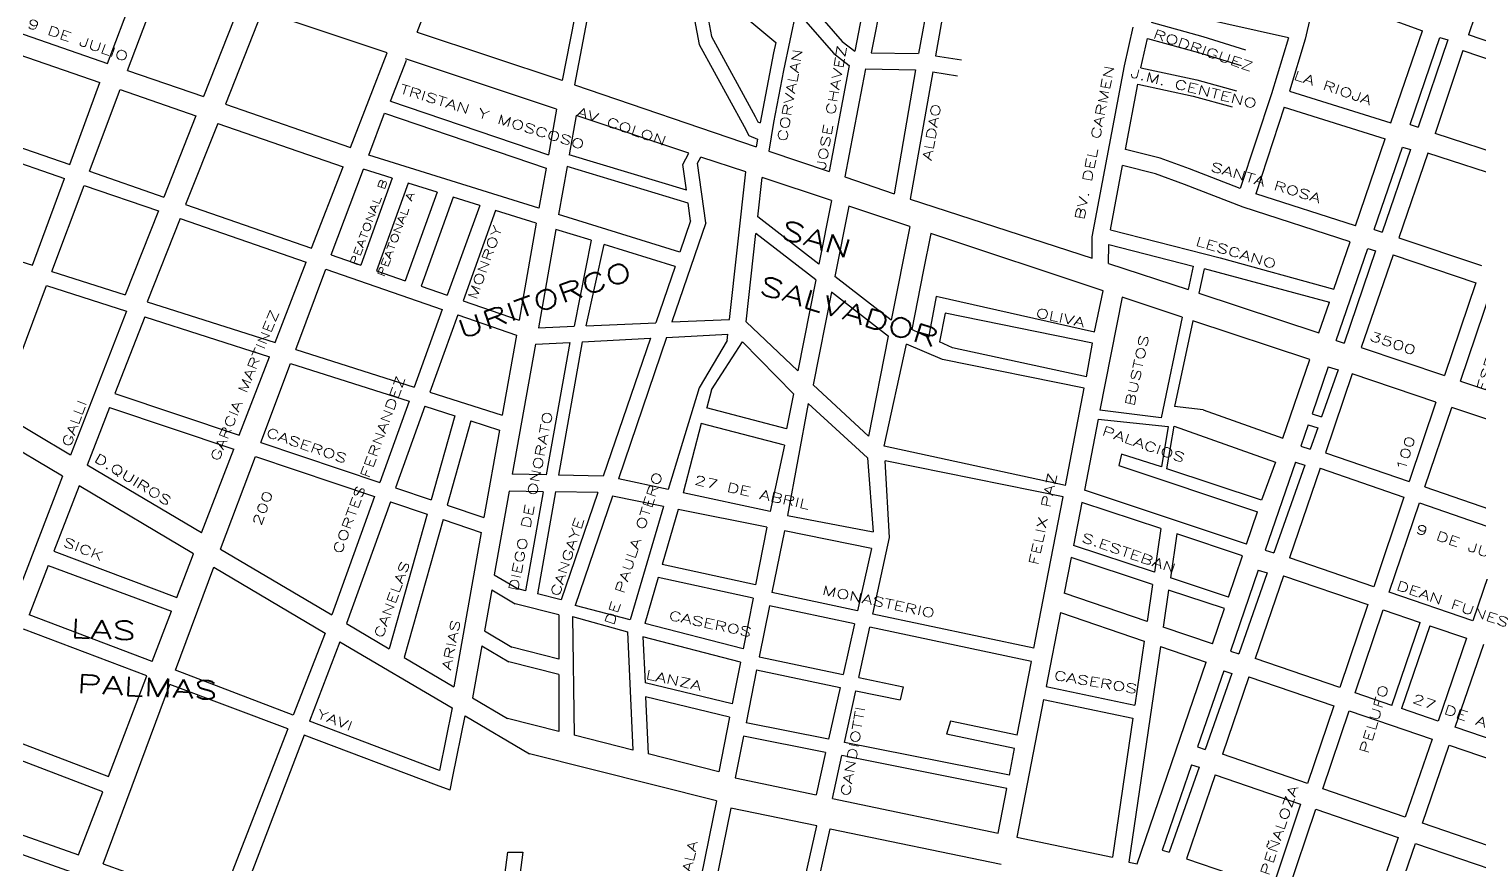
# Model space of a CAD drawing. Header units: millimetres. Extents: x 4374322 to 4409026, y 6503580 to 6534206.
# Drawn here: x 4382101 to 4383662, y 6525491 to 6526390 of the extents above; entities that cross this region are included whole.
import ezdxf

# ---------------------------------------------------------------- set-up
doc = ezdxf.new("R2010")
doc.units = ezdxf.units.MM
for name, color, linetype in [('LINEA CALLE', 252, 'Continuous'), ('NOMBRE BARRIO', 8, 'Continuous'), ('NOMBRE CALLE', 252, 'Continuous')]:
    doc.layers.add(name, color=color, linetype=linetype)
doc.styles.add('ROMANS', font='romans')
doc.styles.add('S1', font='ROMANS')

msp = doc.modelspace()

# ---------------------------------------------------------------- linework, layer by layer
at = {"layer": 'LINEA CALLE', "transparency": 33554687}
for p, q in [((4382740.5, 6526602.9), (4382688, 6526329.7)), ((4382518.6, 6526386.2), (4382554, 6526477.7)), ((4383080.3, 6526483.2), (4383058.3, 6526363.2)), ((4383098.1, 6526480.7), (4383076.8, 6526361)), ((4383679, 6526467.2), (4383650.4, 6526383.5)), ((4382185.5, 6526352.7), (4382221.9, 6526449.4)), ((4382206.9, 6526345.2), (4382244.4, 6526444.8)), ((4383023.8, 6526447), (4383007.5, 6526364.2)), ((4382832.1, 6526436), (4382904.7, 6526375.2)), ((4382929, 6526430.6), (4382976.2, 6526376.4)), ((4383004.8, 6526442.9), (4382989.7, 6526366)), ((4383486.4, 6526429.5), (4383474.6, 6526378.8)), ((4383486.4, 6526429.5), (4383600.8, 6526387.7)), ((4382328.2, 6526416.9), (4382288.7, 6526316.9)), ((4382692.9, 6526427.2), (4382675, 6526334.3)), ((4382351.9, 6526409), (4382312.3, 6526308.8)), ((4382486.6, 6526364.2), (4382351.9, 6526409)), ((4382817.2, 6526399.6), (4382822.2, 6526373.2)), ((4382831.1, 6526404.7), (4382835.5, 6526381.5)), ((4382926.8, 6526409.8), (4382913, 6526345)), ((4382926.8, 6526409.8), (4382967.2, 6526363.5)), ((4383308.8, 6526397.1), (4383364.5, 6526381.6)), ((4383456.6, 6526380.3), (4383355.5, 6526402.7)), ((4382087.3, 6526386.7), (4382185.5, 6526352.7)), ((4382518.6, 6526386.2), (4382674.3, 6526334.5)), ((4382835.5, 6526381.5), (4382882.6, 6526295.7)), ((4383280.1, 6526350.1), (4383289.5, 6526391.9)), ((4383364.5, 6526381.6), (4383410.5, 6526367.3)), ((4383566.9, 6526288.7), (4383600.8, 6526387.7)), ((4383693.6, 6526368.7), (4383650.4, 6526383.5)), ((4382079.4, 6526365.9), (4382177.2, 6526332.1)), ((4382822.2, 6526373.2), (4382870.9, 6526284.9)), ((4382904.7, 6526375.2), (4382902.3, 6526364.2)), ((4382976.2, 6526376.4), (4382989.7, 6526366)), ((4383297.8, 6526347.9), (4383305, 6526379.7)), ((4383305, 6526379.7), (4383359.8, 6526364.5)), ((4383456.6, 6526380.3), (4383438.3, 6526319.9)), ((4383474.6, 6526378.8), (4383457.7, 6526322.8)), ((4383587.7, 6526286.8), (4383619.8, 6526380.6)), ((4383628.2, 6526378), (4383596.2, 6526284.2)), ((4383644.5, 6526366.6), (4383614.5, 6526277.3)), ((4383619.8, 6526380.6), (4383628.2, 6526378)), ((4383644.5, 6526366.6), (4383732.3, 6526336.6)), ((4382447, 6526262.1), (4382486.6, 6526364.2)), ((4382490, 6526312.1), (4382507.1, 6526356.3)), ((4382668.8, 6526303.6), (4382506.3, 6526357.6)), ((4382902.3, 6526364.2), (4382887.8, 6526288.7)), ((4382967.2, 6526363.5), (4382983.9, 6526350.6)), ((4382983.9, 6526350.6), (4382980.2, 6526331.5)), ((4383007.5, 6526364.2), (4383058.2, 6526363.2)), ((4383076.8, 6526361), (4383104.6, 6526356.4)), ((4383245.5, 6526166.1), (4383280.1, 6526350.1)), ((4383359.8, 6526364.5), (4383405.6, 6526350.3)), ((4382206.9, 6526345.2), (4382288.7, 6526316.9)), ((4382913, 6526345), (4382902.2, 6526289.2)), ((4383001.3, 6526346.8), (4382997.7, 6526328.1)), ((4383001.3, 6526346.8), (4383055.1, 6526345.7)), ((4383055.1, 6526345.7), (4383032.3, 6526212.2)), ((4383073.8, 6526343.7), (4383049.4, 6526206.6)), ((4383073.8, 6526343.7), (4383100.3, 6526339.3)), ((4383297.8, 6526347.9), (4383358.1, 6526334.9)), ((4383358.1, 6526334.9), (4383400.6, 6526323.2)), ((4382144.7, 6526243.9), (4382177.2, 6526332.1)), ((4382166, 6526236.5), (4382199.1, 6526324.5)), ((4382199.1, 6526324.5), (4382280.6, 6526296.3)), ((4382688, 6526329.7), (4382883.7, 6526262.8)), ((4382980.2, 6526331.5), (4382962.1, 6526236.2)), ((4382997.6, 6526328.1), (4382979.1, 6526230.4)), ((4383281.2, 6526260.1), (4383294.5, 6526330.4)), ((4383294.5, 6526330.4), (4383354, 6526317.6)), ((4383438.3, 6526319.9), (4383404.7, 6526218.1)), ((4383457.7, 6526322.8), (4383566.9, 6526288.7)), ((4382312.3, 6526308.8), (4382447, 6526262.1)), ((4382490, 6526312.1), (4382660.1, 6526254.3)), ((4382668.8, 6526303.6), (4382660.1, 6526254.3)), ((4383354, 6526317.6), (4383396.2, 6526306)), ((4383452.2, 6526305.6), (4383421.6, 6526212.3)), ((4383452.2, 6526305.6), (4383560.9, 6526271.3)), ((4382280.6, 6526296.3), (4382246, 6526208.8)), ((4382304.1, 6526288.1), (4382269.5, 6526200.7)), ((4382304.1, 6526288.1), (4382439, 6526241.4)), ((4382466.7, 6526253.9), (4382483.7, 6526299.2)), ((4382483.7, 6526299.2), (4382657.5, 6526240)), ((4382689.9, 6526296.6), (4382682.3, 6526254.3)), ((4382811.3, 6526256.2), (4382689.9, 6526296.6)), ((4382882.6, 6526295.7), (4382885.5, 6526289.7)), ((4382885.5, 6526289.7), (4382887.8, 6526288.7)), ((4382902.2, 6526289.2), (4382897.4, 6526258.2)), ((4382045.8, 6526278.2), (4382144.7, 6526243.9)), ((4382870.9, 6526284.9), (4382875.7, 6526275.1)), ((4382875.7, 6526275.1), (4382885, 6526271.1)), ((4383587.7, 6526286.8), (4383596.2, 6526284.2)), ((4383702.7, 6526248.6), (4383614.5, 6526277.3)), ((4382040, 6526263.1), (4382139.1, 6526228.8)), ((4382885, 6526271.1), (4382883.7, 6526262.8)), ((4382897.4, 6526258.2), (4382962.1, 6526236.2)), ((4383318.4, 6526250.7), (4383281.2, 6526260.1)), ((4383528.9, 6526177.7), (4383560.9, 6526271.3)), ((4383549, 6526173.7), (4383579.4, 6526262.5)), ((4383587.9, 6526260.1), (4383557.5, 6526171)), ((4383579.4, 6526262.5), (4383587.9, 6526260.1)), ((4382405.1, 6526153.7), (4382439, 6526241.4)), ((4382649.8, 6526196.7), (4382466.7, 6526253.9)), ((4382680.1, 6526241.7), (4382670.9, 6526190.1)), ((4382810.4, 6526202.2), (4382680.1, 6526241.7)), ((4382808.5, 6526216.1), (4382682.3, 6526254.3)), ((4382804.6, 6526243.7), (4382811.3, 6526256.2)), ((4382808.5, 6526216.1), (4382804.6, 6526243.7)), ((4382820.5, 6526245.3), (4382824.1, 6526251.9)), ((4382829.5, 6526181.1), (4382820.5, 6526245.3)), ((4382872.4, 6526235.8), (4382824.1, 6526251.9)), ((4383265, 6526173.4), (4383278, 6526242.7)), ((4383313.5, 6526233.7), (4383278, 6526242.7)), ((4383350.3, 6526239), (4383318.4, 6526250.7)), ((4383606.7, 6526256), (4383575.6, 6526165)), ((4383695.5, 6526227.2), (4383606.7, 6526256)), ((4382104.6, 6526135.3), (4382139.1, 6526228.8)), ((4382166, 6526236.5), (4382246, 6526208.8)), ((4382426.2, 6526146.4), (4382461, 6526238.7)), ((4382491.9, 6526229.1), (4382458, 6526135.3)), ((4382491.9, 6526229.1), (4382461, 6526238.7)), ((4382657.5, 6526240), (4382649.8, 6526196.7)), ((4382854.8, 6526077), (4382872.4, 6526235.8)), ((4382885.3, 6526187.6), (4382890, 6526230)), ((4382964.7, 6526205.1), (4382890, 6526230)), ((4382979.1, 6526230.4), (4383032.3, 6526212.2)), ((4383344.7, 6526222.3), (4383313.5, 6526233.7)), ((4383404.7, 6526218.1), (4383350.3, 6526239)), ((4382125.4, 6526128.7), (4382160.3, 6526221.4)), ((4382160.3, 6526221.4), (4382240.1, 6526193.8)), ((4382509.1, 6526223.7), (4382475, 6526129.4)), ((4382540.3, 6526213.9), (4382505.9, 6526118.7)), ((4382540.3, 6526213.9), (4382509.1, 6526223.7)), ((4383407.9, 6526198), (4383344.7, 6526222.3)), ((4383528.9, 6526177.7), (4383421.6, 6526212.3)), ((4382240.1, 6526193.8), (4382204.4, 6526103.5)), ((4382269.5, 6526200.7), (4382405.1, 6526153.7)), ((4382557.5, 6526208.6), (4382522.9, 6526112.9)), ((4382586.1, 6526199.6), (4382551.2, 6526103)), ((4382586.1, 6526199.6), (4382557.5, 6526208.6)), ((4382603.2, 6526194.3), (4382568.1, 6526097.2)), ((4382646.9, 6526180.6), (4382603.2, 6526194.3)), ((4382813.1, 6526183.3), (4382810.4, 6526202.2)), ((4382964.7, 6526205.1), (4382951.2, 6526136.6)), ((4382983.3, 6526198.9), (4382968.3, 6526123.3)), ((4383049, 6526177.1), (4382983.3, 6526198.9)), ((4383049.4, 6526206.6), (4383245.4, 6526143)), ((4383523, 6526160.5), (4383407.9, 6526198)), ((4382263.6, 6526185.6), (4382228.1, 6526095.9)), ((4382263.6, 6526185.6), (4382399.3, 6526138.6)), ((4382646.9, 6526180.6), (4382628.4, 6526076.3)), ((4382801.5, 6526149.4), (4382670.9, 6526190.1)), ((4382829.5, 6526181.1), (4382793, 6526074.3)), ((4382813.1, 6526183.3), (4382801.5, 6526149.4)), ((4382951.2, 6526136.6), (4382885.3, 6526187.6)), ((4382003.5, 6526167.6), (4382104.6, 6526135.3)), ((4382668.1, 6526174), (4382649.2, 6526068)), ((4382706.1, 6526162.2), (4382668.1, 6526174)), ((4382872.8, 6526074.4), (4382883.3, 6526169.4)), ((4382947.8, 6526119.5), (4382883.3, 6526169.4)), ((4383049, 6526177.1), (4383029.1, 6526076.2)), ((4383071.6, 6526169.5), (4383063.5, 6526128.6)), ((4383257.1, 6526107.8), (4383071.6, 6526169.5)), ((4383245.4, 6526143), (4383245.5, 6526166.1)), ((4383265, 6526173.4), (4383383.2, 6526143.3)), ((4383549, 6526173.7), (4383557.5, 6526171)), ((4383575.6, 6526165), (4383664.6, 6526135)), ((4382706.1, 6526162.2), (4382687.7, 6526069.6)), ((4382700.5, 6526070.2), (4382720, 6526157.8)), ((4382796.3, 6526134), (4382720, 6526157.8)), ((4383263.1, 6526137.2), (4383263.2, 6526157.7)), ((4383263.2, 6526157.7), (4383354.2, 6526134.5)), ((4383505.6, 6526109.7), (4383523, 6526160.5)), ((4383508.1, 6526054.2), (4383542, 6526153.4)), ((4383550.5, 6526150.7), (4383516.6, 6526051.5)), ((4383542, 6526153.4), (4383550.5, 6526150.7)), ((4382365.7, 6526052), (4382399.3, 6526138.6)), ((4382426.2, 6526146.4), (4382458, 6526135.3)), ((4382796.3, 6526134), (4382775.6, 6526073.5)), ((4383263.1, 6526137.2), (4383348.6, 6526109.1)), ((4383354.2, 6526134.5), (4383348.6, 6526109.1)), ((4383365.9, 6526131.5), (4383360.2, 6526105.2)), ((4383366, 6526131.9), (4383500.8, 6526095.6)), ((4383383.2, 6526143.3), (4383505.6, 6526109.7)), ((4383569.3, 6526146.6), (4383535.1, 6526046.7)), ((4383569.3, 6526146.6), (4383658.3, 6526116.3)), ((4382125.4, 6526128.7), (4382204.4, 6526103.5)), ((4382388, 6526044.8), (4382420.5, 6526131.2)), ((4382420.5, 6526131.2), (4382545.7, 6526087.8)), ((4382475, 6526129.4), (4382505.9, 6526118.7)), ((4382947.8, 6526119.5), (4382928.5, 6526021.8)), ((4383029.1, 6526076.2), (4382968.3, 6526123.3)), ((4383063.5, 6526128.6), (4383051.1, 6526066)), ((4383658.3, 6526116.3), (4383624.8, 6526016.5)), ((4382068.3, 6525976.7), (4382119.7, 6526113.5)), ((4382119.7, 6526113.5), (4382206, 6526086)), ((4382522.9, 6526112.9), (4382551.2, 6526103)), ((4382964.9, 6526106.2), (4382945.1, 6526006.4)), ((4383026.2, 6526058.7), (4382964.9, 6526106.2)), ((4383077.5, 6526101.7), (4383069.3, 6526057.7)), ((4383247.8, 6526063.4), (4383077.5, 6526101.7)), ((4383247.8, 6526063.5), (4383257.1, 6526107.8)), ((4383277.5, 6526101.1), (4383253.7, 6525979.2)), ((4383342.2, 6526079.5), (4383277.5, 6526101.1)), ((4383360.2, 6526105.2), (4383489.5, 6526062.7)), ((4383642, 6526010.7), (4383675.7, 6526110.3)), ((4382206, 6526086), (4382145.7, 6525930.8)), ((4382228.1, 6526095.9), (4382365.7, 6526052)), ((4382545.7, 6526087.8), (4382515.5, 6526004.1)), ((4382568.1, 6526097.2), (4382628.4, 6526076.3)), ((4383489.5, 6526062.7), (4383500.8, 6526095.6)), ((4382225.4, 6526079.8), (4382193.4, 6525997.4)), ((4382225.4, 6526079.8), (4382359.9, 6526036.9)), ((4382562.6, 6526082), (4382532.5, 6525998.7)), ((4382562.6, 6526082), (4382625.5, 6526060.2)), ((4382649.2, 6526068), (4382687.7, 6526069.6)), ((4382700.5, 6526070.2), (4382775.6, 6526073.5)), ((4382793, 6526074.3), (4382854.8, 6526077)), ((4382872.8, 6526074.4), (4382928.5, 6526021.8)), ((4383087.3, 6526083.6), (4383081.1, 6526052.9)), ((4383245.9, 6526051.3), (4383087.3, 6526083.6)), ((4383353.8, 6526075.6), (4383333.9, 6525983.4)), ((4383479.6, 6526033.8), (4383353.8, 6526075.6)), ((4382625.5, 6526060.2), (4382610.2, 6525973.9)), ((4382696.5, 6526052.9), (4382769.9, 6526056.8)), ((4382769.9, 6526056.8), (4382719.1, 6525908.2)), ((4382787.3, 6526057.7), (4382735.4, 6525905.5)), ((4382787.3, 6526057.7), (4382853.1, 6526061.1)), ((4382852.4, 6526054.4), (4382822.4, 6526003.3)), ((4382852.4, 6526054.4), (4382853.1, 6526061.1)), ((4383025.7, 6526059), (4383004.5, 6525951.4)), ((4383069.3, 6526057.7), (4383051.1, 6526066)), ((4383508.1, 6526054.2), (4383516.6, 6526051.5)), ((4382388, 6526044.8), (4382515.5, 6526004.1)), ((4382646, 6526050.3), (4382621.1, 6525910.3)), ((4382646, 6526050.3), (4382683, 6526052.2)), ((4382683, 6526052.2), (4382657.6, 6525909.5)), ((4382696.5, 6526052.9), (4382671, 6525909.2)), ((4382835.5, 6526001.2), (4382869, 6526052.9)), ((4382869, 6526052.9), (4382923.7, 6525997)), ((4383021.6, 6525940.5), (4383045.6, 6526050.4)), ((4383084.2, 6526033.9), (4383045.6, 6526050.4)), ((4383095, 6526046.5), (4383081.1, 6526052.9)), ((4383239.2, 6526015.1), (4383095, 6526046.5)), ((4383239.2, 6526015.1), (4383245.9, 6526051.3)), ((4383535.1, 6526046.7), (4383624.8, 6526016.5)), ((4382327.2, 6525952.4), (4382359.9, 6526036.9)), ((4382350.3, 6525944.6), (4382382.3, 6526029.7)), ((4382382.3, 6526029.7), (4382510, 6525988.9)), ((4383236.9, 6526003.1), (4383084.2, 6526033.9)), ((4383450.6, 6525949), (4383479.6, 6526033.8)), ((4383499.5, 6526026.1), (4383482.1, 6525975.3)), ((4383510.2, 6526022.8), (4383492.4, 6525972.1)), ((4383499.5, 6526026.1), (4383510.2, 6526022.8)), ((4383525.4, 6526018.3), (4383496.4, 6525933.3)), ((4383615.2, 6525988), (4383525.4, 6526018.3)), ((4383642, 6526010.7), (4383733.1, 6525979.9)), ((4382193.4, 6525997.4), (4382327.2, 6525952.4)), ((4382532.5, 6525998.7), (4382610.2, 6525973.9)), ((4382822.4, 6526003.3), (4382789.1, 6525893.8)), ((4382835.5, 6526001.2), (4382830.4, 6525982)), ((4382923.7, 6525997), (4382916.2, 6525959.2)), ((4382945.1, 6526006.4), (4383004.5, 6525951.4)), ((4383216.5, 6525898.1), (4383236.9, 6526003.1)), ((4382145.7, 6525930.8), (4382068.3, 6525976.7)), ((4382187.5, 6525982.3), (4382163.4, 6525920.2)), ((4382187.5, 6525982.3), (4382321.4, 6525937.3)), ((4382510, 6525988.9), (4382478.4, 6525901.5)), ((4382527, 6525983.5), (4382495.4, 6525895.8)), ((4382527, 6525983.5), (4382559.3, 6525973.2)), ((4382916.2, 6525959.2), (4382830.3, 6525981.8)), ((4383364.7, 6525979.8), (4383333.9, 6525983.4)), ((4383364.7, 6525979.8), (4383450.6, 6525949)), ((4383482.1, 6525975.3), (4383492.4, 6525972.1)), ((4383615.2, 6525988), (4383586.5, 6525902.4)), ((4383603.5, 6525896.6), (4383632.4, 6525982.3)), ((4383723.4, 6525951.6), (4383632.4, 6525982.3)), ((4382559.3, 6525973.2), (4382533.9, 6525882.8)), ((4382576.5, 6525967.7), (4382551, 6525877.1)), ((4382576.5, 6525967.7), (4382607.3, 6525957.9)), ((4382824.6, 6525965), (4382805, 6525890.4)), ((4382914.1, 6525941.6), (4382824.6, 6525965)), ((4383251.9, 6525969.7), (4383237, 6525893)), ((4383478, 6525963.5), (4383470.1, 6525940.4)), ((4383478, 6525963.5), (4383488.3, 6525960.2)), ((4383488.3, 6525960.2), (4383480.2, 6525937.2)), ((4382136.9, 6525908.2), (4382058.5, 6525954.8)), ((4382350.3, 6525944.6), (4382478.4, 6525901.5)), ((4382607.3, 6525957.9), (4382590.6, 6525863.7)), ((4382286.5, 6525847.2), (4382321.4, 6525937.3)), ((4382307, 6525829.7), (4382344.6, 6525929.5)), ((4382344.6, 6525929.5), (4382472.9, 6525886.3)), ((4382914.1, 6525941.6), (4382898.6, 6525870)), ((4383216.5, 6525898.1), (4383021.6, 6525940.5)), ((4383470.1, 6525940.4), (4383480.2, 6525937.2)), ((4383496.4, 6525933.3), (4383586.5, 6525902.4)), ((4382286.5, 6525847.2), (4382163.4, 6525920.2)), ((4383027.1, 6525842.1), (4383022.5, 6525924.6)), ((4383214.2, 6525886), (4383022.5, 6525924.6)), ((4383427.8, 6525882.4), (4383325.8, 6525916.3)), ((4383464.2, 6525923.4), (4383431.6, 6525828.6)), ((4383474.3, 6525920.2), (4383441.1, 6525825.6)), ((4383490.7, 6525916.8), (4383457.8, 6525820.4)), ((4383464.2, 6525923.4), (4383474.3, 6525920.2)), ((4383490.7, 6525916.8), (4383580.8, 6525885.5)), ((4382136.9, 6525908.2), (4382082.5, 6525766)), ((4382154.7, 6525897.7), (4382127.5, 6525827.3)), ((4382277.8, 6525824.6), (4382154.7, 6525897.7)), ((4382657.6, 6525909.5), (4382621.1, 6525910.3)), ((4382719.1, 6525908.2), (4382671, 6525909.2)), ((4382789.1, 6525893.8), (4382735.4, 6525905.5)), ((4382472.9, 6525886.3), (4382426.9, 6525758.9)), ((4382495.4, 6525895.8), (4382533.9, 6525882.8)), ((4382617.9, 6525891.9), (4382601.8, 6525801.9)), ((4382654.4, 6525891.4), (4382617.9, 6525891.9)), ((4382654.4, 6525891.4), (4382635.4, 6525784.8)), ((4382667.8, 6525891.2), (4382648.2, 6525781.6)), ((4382713.1, 6525890.6), (4382667.8, 6525891.2)), ((4382713.1, 6525890.6), (4382673.7, 6525775.1)), ((4382728.9, 6525886.7), (4382688.7, 6525768.9)), ((4382783.8, 6525875.7), (4382728.9, 6525886.7)), ((4382898.6, 6525870), (4382805, 6525890.4)), ((4383198.5, 6525804.8), (4383214.2, 6525886)), ((4383411.5, 6525835), (4383237, 6525893)), ((4383580.8, 6525885.5), (4383548.5, 6525789.2)), ((4383603.5, 6525896.6), (4383693.9, 6525865.6)), ((4382489.9, 6525880.6), (4382442.6, 6525749.7)), ((4382529.5, 6525867.2), (4382488.7, 6525722.4)), ((4382489.9, 6525880.6), (4382529.5, 6525867.2)), ((4382551, 6525877.1), (4382590.6, 6525863.7)), ((4382783.8, 6525875.7), (4382748.1, 6525753.6)), ((4382799.7, 6525872.5), (4382782.4, 6525813.1)), ((4382895.3, 6525853.2), (4382799.7, 6525872.5)), ((4383234.4, 6525880), (4383225.4, 6525833.6)), ((4383319.2, 6525851.8), (4383234.4, 6525880)), ((4383411.5, 6525835), (4383423.5, 6525869.9)), ((4383565.2, 6525783.4), (4383597.7, 6525879.6)), ((4383597.7, 6525879.6), (4383687.9, 6525848.2)), ((4382546.6, 6525861.5), (4382504.8, 6525712.9)), ((4382546.6, 6525861.5), (4382587.7, 6525847.7)), ((4382895.3, 6525853.2), (4382883.1, 6525791.1)), ((4383319.2, 6525851.8), (4383312.3, 6525804.7)), ((4382587.7, 6525847.7), (4382558.1, 6525681.4)), ((4382914, 6525849.4), (4382900.7, 6525782.8)), ((4383007.8, 6525830.5), (4382914, 6525849.4)), ((4383009.1, 6525759.8), (4383027.1, 6525842.1)), ((4383336.6, 6525846), (4383329.7, 6525798.9)), ((4383407.3, 6525822.5), (4383336.6, 6525846)), ((4383687.9, 6525848.2), (4383655, 6525752.5)), ((4382127.5, 6525827.3), (4382259.9, 6525777.6)), ((4382259.9, 6525777.6), (4382277.8, 6525824.6)), ((4382307, 6525829.7), (4382426.9, 6525758.9)), ((4383007.8, 6525830.5), (4382992.7, 6525763.3)), ((4383222.9, 6525820.5), (4383215.4, 6525782.2)), ((4383310.3, 6525791.4), (4383222.9, 6525820.5)), ((4383312.3, 6525804.7), (4383225.4, 6525833.6)), ((4383392.1, 6525778.1), (4383407.3, 6525822.5)), ((4383431.6, 6525828.6), (4383441.1, 6525825.6)), ((4383548.5, 6525789.2), (4383457.8, 6525820.4)), ((4382121.6, 6525811.9), (4382101.1, 6525758.9)), ((4382121.6, 6525811.9), (4382254.2, 6525762.7)), ((4382258.4, 6525699.2), (4382299.7, 6525810.1)), ((4382299.7, 6525810.1), (4382419.8, 6525739.2)), ((4382883.1, 6525791.1), (4382782.4, 6525813.1)), ((4383182.7, 6525723), (4383198.5, 6525804.8)), ((4383424.2, 6525806.9), (4383394.2, 6525719.7)), ((4383433.6, 6525804), (4383403.1, 6525716.9)), ((4383424.2, 6525806.9), (4383433.6, 6525804)), ((4382601.8, 6525801.9), (4382627.5, 6525786.8)), ((4382778.3, 6525799.1), (4382763.9, 6525749.5)), ((4382880.3, 6525776.9), (4382778.3, 6525799.1)), ((4383310.3, 6525791.4), (4383304.5, 6525751.7)), ((4383392.1, 6525778.1), (4383329.7, 6525798.9)), ((4383451.2, 6525801), (4383420.7, 6525711.9)), ((4383451.2, 6525801), (4383542, 6525770)), ((4382599, 6525785.8), (4382591.1, 6525741.6)), ((4382599, 6525785.8), (4382624.2, 6525770.9)), ((4382635.4, 6525784.8), (4382627.5, 6525786.8)), ((4382673.7, 6525775.1), (4382648.2, 6525781.6)), ((4382880.3, 6525776.9), (4382869.5, 6525722.3)), ((4382992.7, 6525763.3), (4382900.7, 6525782.8)), ((4383304.5, 6525751.7), (4383215.4, 6525782.2)), ((4383327.7, 6525785.6), (4383321.9, 6525745.7)), ((4383387.8, 6525765.6), (4383327.7, 6525785.6)), ((4383655, 6525752.5), (4383565.2, 6525783.4)), ((4382233.6, 6525708.6), (4382101.1, 6525758.9)), ((4382233.6, 6525708.6), (4382254.2, 6525762.7)), ((4382671.3, 6525759), (4382624.2, 6525770.9)), ((4382671.3, 6525759), (4382671.3, 6525711.3)), ((4382685.9, 6525757.2), (4382687.6, 6525629.2)), ((4382685.9, 6525757.2), (4382745.3, 6525740.6)), ((4382748.1, 6525753.6), (4382688.7, 6525768.9)), ((4382897.9, 6525768.6), (4382887, 6525713.7)), ((4382989.5, 6525749.2), (4382897.9, 6525768.6)), ((4383182.7, 6525723), (4383009.1, 6525759.8)), ((4383211.3, 6525761.3), (4383195.8, 6525681.8)), ((4383211.3, 6525761.3), (4383301.4, 6525730.6)), ((4383374.8, 6525727.6), (4383387.8, 6525765.6)), ((4383542, 6525770), (4383512, 6525680.6)), ((4383528.6, 6525674.9), (4383558.7, 6525764.3)), ((4383558.7, 6525764.3), (4383598.3, 6525750.8)), ((4382227.7, 6525693.2), (4382095.1, 6525743.3)), ((4382442.6, 6525749.7), (4382488.7, 6525722.4)), ((4382591.1, 6525741.6), (4382620.6, 6525724.1)), ((4382869.5, 6525722.3), (4382763.9, 6525749.5)), ((4382989.5, 6525749.2), (4382977.3, 6525694.8)), ((4382994.2, 6525691.3), (4383006.1, 6525745.7)), ((4383179.9, 6525708.7), (4383006.1, 6525745.7)), ((4383374.8, 6525727.6), (4383321.9, 6525745.7)), ((4383568.1, 6525661.4), (4383598.3, 6525750.8)), ((4383609, 6525747.1), (4383578.3, 6525657.9)), ((4383609, 6525747.1), (4383648.5, 6525733.6)), ((4382419.8, 6525739.2), (4382385.4, 6525651)), ((4382435.4, 6525729.9), (4382402.8, 6525644.4)), ((4382435.4, 6525729.9), (4382556.3, 6525658.6)), ((4382745.3, 6525740.7), (4382751, 6525613.2)), ((4382866.7, 6525708.1), (4382761.8, 6525735.1)), ((4382761.8, 6525735.1), (4382764, 6525685.6)), ((4383301.4, 6525730.6), (4383291.3, 6525661.7)), ((4383648.5, 6525733.6), (4383617.8, 6525644.3)), ((4383636.3, 6525638), (4383667, 6525727.3)), ((4382504.8, 6525712.9), (4382558.1, 6525681.4)), ((4382588.2, 6525725.4), (4382578.3, 6525669.5)), ((4382588.2, 6525725.4), (4382617.3, 6525708.3)), ((4382671.3, 6525711.3), (4382620.6, 6525724.1)), ((4382887, 6525713.7), (4382977.3, 6525694.8)), ((4383318.8, 6525724.7), (4383284.8, 6525492.7)), ((4383318.8, 6525724.7), (4383368.1, 6525707.9)), ((4383394.2, 6525719.7), (4383403.1, 6525716.9)), ((4383512, 6525680.6), (4383420.7, 6525711.9)), ((4382385.4, 6525651), (4382258.4, 6525699.2)), ((4382671.3, 6525694.6), (4382617.3, 6525708.3)), ((4382671.3, 6525694.6), (4382671.3, 6525633.3)), ((4382866.7, 6525708.1), (4382857.8, 6525662.9)), ((4382884.2, 6525699.5), (4382872.9, 6525642.6)), ((4382884.2, 6525699.5), (4382974.1, 6525680.7)), ((4383164.5, 6525629.3), (4383179.9, 6525708.7)), ((4383293.7, 6525490.7), (4383368.1, 6525707.9)), ((4383387, 6525698.6), (4383358.8, 6525616.6)), ((4383395.7, 6525695.9), (4383367.1, 6525614)), ((4383387, 6525698.6), (4383395.7, 6525695.9)), ((4382180.8, 6525490.8), (4382252.6, 6525683.8)), ((4382186.4, 6525584.7), (4382227.7, 6525693.2)), ((4382379.5, 6525636), (4382252.6, 6525683.8)), ((4382857.8, 6525662.9), (4382764, 6525685.6)), ((4382974.1, 6525680.7), (4382961.6, 6525624.9)), ((4382994.2, 6525691.3), (4383041.9, 6525681.3)), ((4383041.9, 6525681.3), (4383038.5, 6525667.2)), ((4383195.8, 6525681.8), (4383291.3, 6525661.7)), ((4383413.9, 6525692.2), (4383385.5, 6525609)), ((4383413.9, 6525692.2), (4383505.4, 6525661)), ((4382578.3, 6525669.5), (4382615.9, 6525647.3)), ((4382855, 6525648.7), (4382764.7, 6525670.5)), ((4382764.7, 6525670.5), (4382767.4, 6525609.1)), ((4382978.9, 6525621.5), (4382991.1, 6525677.2)), ((4382991.1, 6525677.2), (4383038.5, 6525667.2)), ((4383193.1, 6525667.9), (4383164.3, 6525519.6)), ((4383193.1, 6525667.9), (4383289.2, 6525647.7)), ((4383568.1, 6525661.4), (4383528.6, 6525674.9)), ((4382556.3, 6525658.6), (4382542.7, 6525591.2)), ((4382570.5, 6525650.2), (4382639.7, 6525609.3)), ((4382855, 6525648.7), (4382843.4, 6525589.9)), ((4383289.2, 6525647.7), (4383267.3, 6525498)), ((4383505.4, 6525661), (4383477.3, 6525577.3)), ((4383493.7, 6525571.6), (4383522, 6525655.4)), ((4383522, 6525655.4), (4383611.2, 6525624.9)), ((4383617.8, 6525644.3), (4383578.3, 6525657.9)), ((4382053.5, 6525635.3), (4382186.4, 6525584.7)), ((4382379.5, 6525636), (4382305.5, 6525446.3)), ((4382542.7, 6525591.2), (4382402.8, 6525644.4)), ((4382671.3, 6525633.3), (4382615.9, 6525647.3)), ((4382961.6, 6525624.9), (4382872.9, 6525642.6)), ((4383092.8, 6525644.3), (4383088.6, 6525630.4)), ((4383164.5, 6525629.3), (4383092.8, 6525644.3)), ((4383732, 6525605.2), (4383636.3, 6525638)), ((4382180.2, 6525568.3), (4382047.3, 6525619.2)), ((4382397.1, 6525629.4), (4382360.5, 6525533.5)), ((4382751, 6525613.2), (4382687.6, 6525629.2)), ((4382870.1, 6525628.4), (4382861.1, 6525583.3)), ((4382958.4, 6525610.8), (4382870.1, 6525628.4)), ((4383156.2, 6525586.2), (4382978.9, 6525621.5)), ((4383161.8, 6525615.1), (4383088.6, 6525630.4)), ((4383358.8, 6525616.6), (4383367.1, 6525614)), ((4383611.2, 6525624.9), (4383582.4, 6525541)), ((4383600.8, 6525534.6), (4383629.7, 6525618.6)), ((4383629.7, 6525618.6), (4383725.6, 6525585.9)), ((4382840.9, 6525558.6), (4382639.7, 6525609.3)), ((4382843.4, 6525589.9), (4382767.4, 6525609.1)), ((4382958.4, 6525610.8), (4382948.1, 6525565.1)), ((4382965.8, 6525561.3), (4382975.8, 6525607.3)), ((4383153.5, 6525572), (4382975.8, 6525607.3)), ((4383156.2, 6525586.2), (4383161.8, 6525615.1)), ((4383477.3, 6525577.3), (4383385.5, 6525609)), ((4383352.2, 6525597.4), (4383320.6, 6525505.6)), ((4383360.4, 6525594.9), (4383328.3, 6525503.2)), ((4383377.8, 6525586.5), (4383346.9, 6525496.2)), ((4383352.2, 6525597.4), (4383360.4, 6525594.9)), ((4383377.8, 6525586.5), (4383469.8, 6525555)), ((4382861.1, 6525583.3), (4382948.1, 6525565.1)), ((4383144.1, 6525523.9), (4383153.5, 6525572)), ((4383582.4, 6525541), (4383493.7, 6525571.6)), ((4382154.2, 6525500.3), (4382180.2, 6525568.3)), ((4382840.9, 6525558.6), (4382777.9, 6525248.2)), ((4382965.8, 6525561.3), (4383144.1, 6525523.9)), ((4383469.8, 6525555), (4383439.5, 6525464.6)), ((4382019.9, 6525548.2), (4382154.2, 6525500.3)), ((4383455.6, 6525459.1), (4383486.2, 6525549.5)), ((4383486.2, 6525549.5), (4383574.9, 6525519.2)), ((4382360.5, 6525533.5), (4382339, 6525477.2)), ((4383697.3, 6525501.3), (4383600.8, 6525534.6)), ((4383164.3, 6525519.6), (4383267.3, 6525498)), ((4383574.9, 6525519.2), (4383543.9, 6525429)), ((4383562.4, 6525422.6), (4383593.4, 6525512.8)), ((4383593.4, 6525512.8), (4383690.2, 6525479.8)), ((4382086.6, 6525503.2), (4382147.2, 6525481.7)), ((4383284.8, 6525492.7), (4383293.7, 6525490.7)), ((4383320.6, 6525505.6), (4383328.3, 6525503.2)), ((4383346.9, 6525496.2), (4383439.5, 6525464.6)), ((4382180.8, 6525490.8), (4382305.5, 6525446.3))]:
    msp.add_line(p, q, dxfattribs=at)
for points in [[(4383342.2, 6526079.5), (4383319.6, 6525971.2), (4383253.7, 6525979.2)], [(4382939.8, 6525986.5), (4382917.3, 6525865.9)], [(4382939.8, 6525986.5), (4383003.6, 6525927.9)], [(4383325.8, 6525916.3), (4383333.7, 6525962.1), (4383442.9, 6525923.3), (4383427.8, 6525882.4)], [(4383003.6, 6525927.9), (4383009.6, 6525848.2)], [(4382917.3, 6525865.9), (4383009.6, 6525848.2)], [(4382554.3, 6525570.1), (4382554.3, 6525570.1), (4382554.3, 6525570.1), (4382557.2, 6525584.7), (4382570.5, 6525650.2)], [(4382554.3, 6525570.1), (4382554.3, 6525570.1), (4382554.3, 6525570.1), (4382554.3, 6525570.1), (4382539.6, 6525575.6), (4382397.1, 6525629.4)], [(4382896.4, 6525422.4), (4382923.3, 6525417.1), (4382948.8, 6525531.6), (4382856.3, 6525550.7), (4382809.4, 6525319.5)], [(4383125.9, 6525376.8), (4382938, 6525414.2), (4382963.4, 6525528.6), (4383147.5, 6525490.5)], [(4382583.8, 6525253.9), (4382616.5, 6525503.2), (4382616.5, 6525503.2), (4382632.5, 6525503.2), (4382599.8, 6525253.5)]]:
    msp.add_lwpolyline(points, dxfattribs=at)
at = {"layer": 'LINEA CALLE', "linetype": 'Continuous', "ltscale": 0.2, "transparency": 33554687}
for points in [[(4383251.9, 6525969.7), (4383327.3, 6525961.7), (4383320.1, 6525918.2)], [(4383320.1, 6525918.2), (4383277.1, 6525932), (4383274, 6525919.8), (4383423.5, 6525869.9)]]:
    msp.add_lwpolyline(points, dxfattribs=at)

# ---------------------------------------------------------------- texts
at = {"layer": 'NOMBRE BARRIO', "linetype": 'Continuous', "transparency": 33554687, "style": 'S1', "width": 1.5}
for s, rotation, p in [('SAN', 342.8973, (4382908.4, 6526165.2)), ('URITORCO', 19.4261, (4382566.3, 6526055.7)), ('SALVADOR', 342.8973, (4382885.4, 6526105.2))]:
    msp.add_text(s, height=20, rotation=rotation, dxfattribs=at).set_placement(p)
at = {"layer": 'NOMBRE BARRIO', "transparency": 33554687, "style": 'ROMANS', "width": 1.5}
for s, p in [('LAS', (4382145, 6525734.9)), ('PALMAS', (4382152, 6525674.9))]:
    msp.add_text(s, height=20, rotation=357.21, dxfattribs=at).set_placement(p)
at = {"layer": 'NOMBRE CALLE', "linetype": 'Continuous', "transparency": 33554687, "style": 'S1', "width": 1.5}
for s, height, rotation, p in [('9 DE JULIO', 10, 341, (4382098, 6526391.7)), ('RODRIGUEZ', 10, 341, (4383310.2, 6526380.4)), ('CORVALAN', 10, 80.1451, (4382916.3, 6526267.8)), ('JOSE CHAVEZ', 10, 80.1451, (4382958, 6526237.5)), ('BV. DEL CARMEN', 10, 78.856, (4383236.4, 6526183.4)), ('J.M. CENTENO', 10, 345.8436, (4383285.8, 6526338.1)), ('LA RIOJA', 10, 341, (4383461.6, 6526335.9)), ('TRISTAN Y MOSCOSO', 10, 342.8269, (4382499, 6526321)), ('AV COLON', 10, 341, (4382689.9, 6526296.6)), ('ALDAO', 10, 80.1451, (4383072.2, 6526247.5)), ('PEATONAL B', 8, 70.022, (4382453.5, 6526134.2)), ('PEATONAL A', 8, 70.022, (4382483.2, 6526122.1)), ('MONROY', 10, 70.022, (4382582.3, 6526097.6)), ('ESPERANTO', 10, 73, (4383668.5, 6525999)), ('GARCIA MARTINEZ', 10, 67.9539, (4382305, 6525923.4)), ('OLIVA', 10, 348, (4383184, 6526079.6)), ('3500', 10, 341, (4383543, 6526055)), ('CORTES FERNANDEZ', 10, 70.022, (4382437.1, 6525823.7)), ('GALLI', 10, 70.022, (4382145.4, 6525938.9)), ('DIEGO DE ONORATO', 10, 78.931, (4382626.9, 6525783.8)), ('PALACIOS', 10, 341, (4383255, 6525953)), ('CASEROS', 10, 341, (4382355.3, 6525951.2)), ('100', 10, 73, (4383581.9, 6525912.8)), ('D.QUIROS', 10, 328.55, (4382170.1, 6525924.8)), ('27 DE ABRIL', 10, 347.5739, (4382816.3, 6525899.6)), ('200', 10, 70.022, (4382350.4, 6525853.9)), ('9 DE JULIO', 10, 341, (4383592.8, 6525847.5)), ('S.ESTEBAN', 10, 341, (4383233, 6525838)), ('CANELAS', 10, 70.022, (4382481.4, 6525732.9)), ('MONASTERIO', 10, 348, (4382954, 6525781)), ('DEAN FUNES', 10, 341, (4383572, 6525786.4)), ('CASEROS', 10, 348, (4382788.9, 6525753.8)), ('ARIAS', 10, 78.931, (4382554.9, 6525698.8)), ('LANZA', 10, 348, (4382764, 6525690)), ('CASEROS', 10, 350.3211, (4383203.6, 6525689.1)), ('PELUFO', 10, 73, (4383542.4, 6525608.6)), ('27 DE ABRIL', 10, 341, (4383589.2, 6525664.6)), ('CANDIOTTI', 10, 80.1451, (4382984.3, 6525563)), ('PEÑALOZA', 10, 71.5801, (4383435.5, 6525477.3))]:
    msp.add_text(s, height=height, rotation=rotation, dxfattribs=at).set_placement(p)
at = {"layer": 'NOMBRE CALLE', "transparency": 33554687, "style": 'ROMANS', "width": 1.5}
for s, rotation, p in [('SANTA ROSA', 343.4234, (4383372.1, 6526237.2)), ('LESCANO', 343.4234, (4383356, 6526156.9)), ('BUSTOS', 78, (4383290.4, 6525982.9)), ('DE PAULA OTERO', 72, (4382729.9, 6525746.8)), ('FELIX PAZ', 78, (4383186.9, 6525811.8)), ('CANGAYE', 72, (4382671.4, 6525777.8)), ('SICK', 338.4326, (4382136.6, 6525833.4)), ('YAVI', 338.4326, (4382409.6, 6525648.4)), ('CALA', 78, (4382810.9, 6525467.8))]:
    msp.add_text(s, height=10, rotation=rotation, dxfattribs=at).set_placement(p)

doc.saveas('drawing.dxf')
